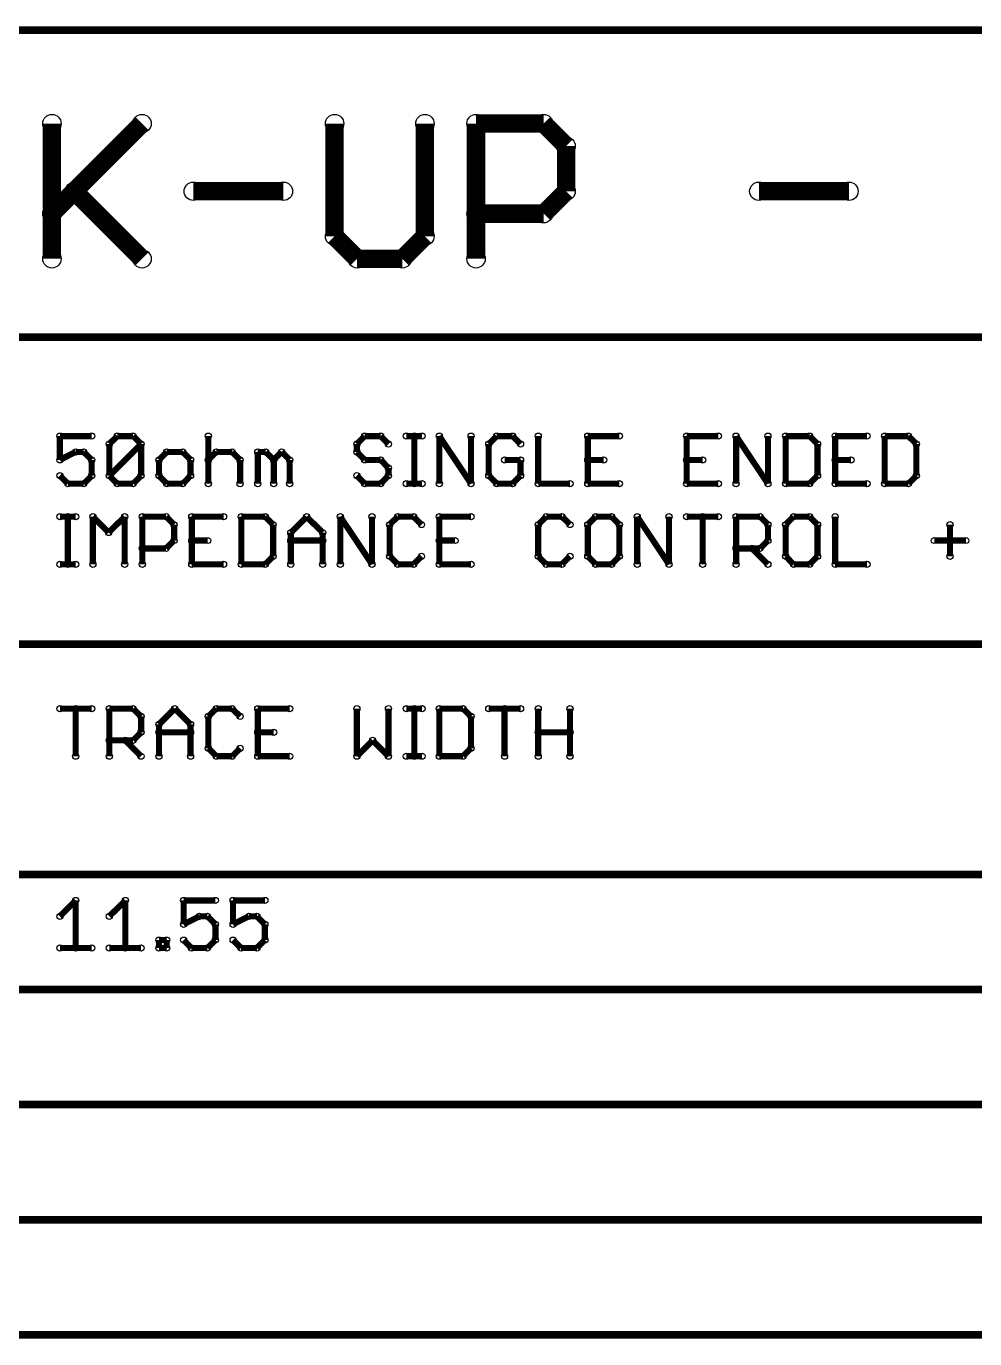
# Model space of a CAD drawing. Extents: x 0 to 126, y 0 to 22.
# Drawn here: x 61.22 to 76.91, y 0.58 to 22.3 of the extents above; entities that cross this region are included whole.
import ezdxf

# ---------------------------------------------------------------- set-up
doc = ezdxf.new("R2010")
doc.units = 0
doc.layers.get('0').update_dxf_attribs({"linetype": 'CONTINUOUS'})
doc.layers.add('SEEEDSTUDIOXIAONRF52840V1_1_GTO', color=10, linetype='CONTINUOUS')

# ---------------------------------------------------------------- blocks, each defined once
blk = doc.blocks.new('ROUND_17')
blk.add_circle((0, 0), 0.152)
blk = doc.blocks.new('ROUND_13')
blk.add_circle((0, 0), 0.0508)

msp = doc.modelspace()

# ---------------------------------------------------------------- linework, layer by layer
at = {"layer": 'SEEEDSTUDIOXIAONRF52840V1_1_GTO'}
for points, const_width in [([(125.857, 22.2377), (31.877, 22.2377)], 0.127), ([(61.64072, 19.19986), (63.1317, 20.69084)], 0.3048), ([(61.64072, 20.69084), (61.64072, 18.4531)], 0.3048), ([(66.31686, 18.82648), (66.31686, 20.69084)], 0.3048), ([(67.81038, 18.82648), (67.81038, 20.69084)], 0.3048), ([(68.6562, 20.69084), (69.77634, 20.69084)], 0.3048), ([(68.6562, 20.69084), (68.6562, 18.4531)], 0.3048), ([(69.77634, 20.69084), (70.14718, 20.31746)], 0.3048), ([(70.14718, 20.31746), (70.14718, 19.5707)], 0.3048), ([(62.0141, 19.5707), (63.1317, 18.4531)], 0.3048), ([(65.47104, 19.5707), (63.98006, 19.5707)], 0.3048), ([(70.14718, 19.5707), (69.77634, 19.19986)], 0.3048), ([(73.33488, 19.5707), (74.82586, 19.5707)], 0.3048), ([(69.77634, 19.19986), (68.6562, 19.19986)], 0.3048), ([(66.31686, 18.82648), (66.69024, 18.4531)], 0.3048), ([(67.437, 18.4531), (67.81038, 18.82648)], 0.3048), ([(66.69024, 18.4531), (67.437, 18.4531)], 0.3048), ([(82.042, 17.1577), (59.817, 17.1577)], 0.127), ([(61.7728, 15.1257), (61.7728, 15.5194)], 0.1016), ([(61.7728, 15.5194), (62.29858, 15.5194)], 0.1016), ([(62.59068, 15.38986), (62.72276, 15.5194)], 0.1016), ([(63.11646, 15.38986), (62.59068, 14.86408)], 0.1016), ([(62.59068, 14.86408), (62.59068, 15.38986)], 0.1016), ([(62.72276, 15.5194), (62.98438, 15.5194)], 0.1016), ([(62.98438, 15.5194), (63.11646, 15.38986)], 0.1016), ([(63.11646, 14.86408), (63.11646, 15.38986)], 0.1016), ([(64.22898, 15.5194), (64.22898, 14.732)], 0.1016), ([(66.8147, 15.5194), (66.68516, 15.38986)], 0.1016), ([(66.68516, 15.38986), (66.68516, 15.25778)], 0.1016), ([(67.07886, 15.5194), (66.8147, 15.5194)], 0.1016), ([(67.2084, 15.38986), (67.07886, 15.5194)], 0.1016), ([(67.76466, 15.5194), (67.50304, 15.5194)], 0.1016), ([(67.63512, 14.732), (67.63512, 15.5194)], 0.1016), ([(68.04914, 15.5194), (68.57492, 14.732)], 0.1016), ([(68.04914, 15.5194), (68.04914, 14.732)], 0.1016), ([(68.57492, 14.732), (68.57492, 15.5194)], 0.1016), ([(68.86702, 15.38986), (68.9991, 15.5194)], 0.1016), ([(68.86702, 15.38986), (68.86702, 14.86408)], 0.1016), ([(68.9991, 15.5194), (69.26072, 15.5194)], 0.1016), ([(69.26072, 15.5194), (69.3928, 15.38986)], 0.1016), ([(69.6849, 15.5194), (69.6849, 14.732)], 0.1016), ([(70.50532, 14.732), (70.50532, 15.5194)], 0.1016), ([(70.50532, 15.5194), (71.02856, 15.5194)], 0.1016), ([(72.66686, 15.5194), (72.14108, 15.5194)], 0.1016), ([(72.14108, 15.5194), (72.14108, 14.732)], 0.1016), ([(72.95896, 14.732), (72.95896, 15.5194)], 0.1016), ([(72.95896, 15.5194), (73.48474, 14.732)], 0.1016), ([(73.48474, 14.732), (73.48474, 15.5194)], 0.1016), ([(73.77938, 15.5194), (74.17308, 15.5194)], 0.1016), ([(73.77938, 14.732), (73.77938, 15.5194)], 0.1016), ([(74.17308, 15.5194), (74.30516, 15.38986)], 0.1016), ([(74.30516, 15.38986), (74.30516, 14.86408)], 0.1016), ([(74.59726, 15.5194), (74.59726, 14.732)], 0.1016), ([(74.59726, 15.5194), (75.12304, 15.5194)], 0.1016), ([(75.80884, 15.5194), (75.41514, 15.5194)], 0.1016), ([(75.41514, 15.5194), (75.41514, 14.732)], 0.1016), ([(75.94092, 15.38986), (75.80884, 15.5194)], 0.1016), ([(75.94092, 14.86408), (75.94092, 15.38986)], 0.1016), ([(62.03442, 15.25778), (61.7728, 15.1257)], 0.1016), ([(62.1665, 15.25778), (62.03442, 15.25778)], 0.1016), ([(62.29858, 15.1257), (62.1665, 15.25778)], 0.1016), ([(63.54064, 15.25778), (63.4111, 15.1257)], 0.1016), ([(63.8048, 15.25778), (63.54064, 15.25778)], 0.1016), ([(63.93434, 15.1257), (63.8048, 15.25778)], 0.1016), ([(64.22898, 15.1257), (64.36106, 15.25778)], 0.1016), ([(64.36106, 15.25778), (64.62268, 15.25778)], 0.1016), ([(64.62268, 15.25778), (64.75476, 15.1257)], 0.1016), ([(65.04686, 14.732), (65.04686, 15.25778)], 0.1016), ([(65.04686, 15.25778), (65.17894, 15.25778)], 0.1016), ([(65.17894, 15.25778), (65.31102, 15.1257)], 0.1016), ([(65.31102, 15.1257), (65.44056, 15.25778)], 0.1016), ([(65.44056, 15.25778), (65.57264, 15.1257)], 0.1016), ([(66.68516, 15.25778), (66.8147, 15.1257)], 0.1016), ([(62.29858, 14.86408), (62.29858, 15.1257)], 0.1016), ([(63.4111, 15.1257), (63.4111, 14.86408)], 0.1016), ([(63.93434, 14.86408), (63.93434, 15.1257)], 0.1016), ([(64.75476, 15.1257), (64.75476, 14.732)], 0.1016), ([(65.31102, 14.732), (65.31102, 15.1257)], 0.1016), ([(65.57264, 15.1257), (65.57264, 14.732)], 0.1016), ([(66.8147, 15.1257), (67.07886, 15.1257)], 0.1016), ([(67.07886, 15.1257), (67.2084, 14.99362)], 0.1016), ([(67.2084, 14.99362), (67.2084, 14.86408)], 0.1016), ([(69.3928, 15.1257), (69.12864, 15.1257)], 0.1016), ([(69.3928, 14.86408), (69.3928, 15.1257)], 0.1016), ([(70.76694, 15.1257), (70.50532, 15.1257)], 0.1016), ([(72.14108, 15.1257), (72.40524, 15.1257)], 0.1016), ([(74.85888, 15.1257), (74.59726, 15.1257)], 0.1016), ([(61.90488, 14.732), (61.7728, 14.86408)], 0.1016), ([(61.90488, 14.732), (62.1665, 14.732)], 0.1016), ([(62.1665, 14.732), (62.29858, 14.86408)], 0.1016), ([(62.59068, 14.86408), (62.72276, 14.732)], 0.1016), ([(62.72276, 14.732), (62.98438, 14.732)], 0.1016), ([(62.98438, 14.732), (63.11646, 14.86408)], 0.1016), ([(63.4111, 14.86408), (63.54064, 14.732)], 0.1016), ([(63.54064, 14.732), (63.8048, 14.732)], 0.1016), ([(63.8048, 14.732), (63.93434, 14.86408)], 0.1016), ([(66.8147, 14.732), (66.68516, 14.86408)], 0.1016), ([(67.07886, 14.732), (66.8147, 14.732)], 0.1016), ([(67.2084, 14.86408), (67.07886, 14.732)], 0.1016), ([(67.50304, 14.732), (67.76466, 14.732)], 0.1016), ([(68.86702, 14.86408), (68.9991, 14.732)], 0.1016), ([(68.9991, 14.732), (69.26072, 14.732)], 0.1016), ([(69.26072, 14.732), (69.3928, 14.86408)], 0.1016), ([(69.6849, 14.732), (70.21068, 14.732)], 0.1016), ([(70.50532, 14.732), (71.02856, 14.732)], 0.1016), ([(72.14108, 14.732), (72.66686, 14.732)], 0.1016), ([(74.17308, 14.732), (73.77938, 14.732)], 0.1016), ([(74.30516, 14.86408), (74.17308, 14.732)], 0.1016), ([(74.59726, 14.732), (75.12304, 14.732)], 0.1016), ([(75.41514, 14.732), (75.80884, 14.732)], 0.1016), ([(75.80884, 14.732), (75.94092, 14.86408)], 0.1016), ([(62.03442, 14.1859), (61.7728, 14.1859)], 0.1016), ([(61.90488, 14.1859), (61.90488, 13.3985)], 0.1016), ([(62.3189, 13.3985), (62.3189, 14.1859)], 0.1016), ([(62.3189, 14.1859), (62.58052, 13.92428)], 0.1016), ([(62.58052, 13.92428), (62.84468, 14.1859)], 0.1016), ([(62.84468, 14.1859), (62.84468, 13.3985)], 0.1016), ([(63.13678, 13.3985), (63.13678, 14.1859)], 0.1016), ([(63.13678, 14.1859), (63.53048, 14.1859)], 0.1016), ([(63.53048, 14.1859), (63.66256, 14.05636)], 0.1016), ([(64.48044, 14.1859), (63.95466, 14.1859)], 0.1016), ([(63.95466, 14.1859), (63.95466, 13.3985)], 0.1016), ([(65.16878, 14.1859), (64.77508, 14.1859)], 0.1016), ([(64.77508, 14.1859), (64.77508, 13.3985)], 0.1016), ([(65.30086, 14.05636), (65.16878, 14.1859)], 0.1016), ([(65.85458, 14.1859), (65.59296, 13.92428)], 0.1016), ([(66.11874, 13.92428), (65.85458, 14.1859)], 0.1016), ([(66.41084, 14.1859), (66.93662, 13.3985)], 0.1016), ([(66.41084, 13.3985), (66.41084, 14.1859)], 0.1016), ([(66.93662, 13.3985), (66.93662, 14.1859)], 0.1016), ([(67.22872, 14.05636), (67.3608, 14.1859)], 0.1016), ([(67.3608, 14.1859), (67.62496, 14.1859)], 0.1016), ([(67.62496, 14.1859), (67.7545, 14.05636)], 0.1016), ([(68.57492, 14.1859), (68.04914, 14.1859)], 0.1016), ([(68.04914, 14.1859), (68.04914, 13.3985)], 0.1016), ([(69.6849, 14.05636), (69.81698, 14.1859)], 0.1016), ([(69.81698, 14.1859), (70.0786, 14.1859)], 0.1016), ([(70.0786, 14.1859), (70.21068, 14.05636)], 0.1016), ([(70.63486, 14.1859), (70.50532, 14.05636)], 0.1016), ([(70.89902, 14.1859), (70.63486, 14.1859)], 0.1016), ([(71.02856, 14.05636), (70.89902, 14.1859)], 0.1016), ([(71.84898, 13.3985), (71.3232, 14.1859)], 0.1016), ([(71.3232, 14.1859), (71.3232, 13.3985)], 0.1016), ([(71.84898, 14.1859), (71.84898, 13.3985)], 0.1016), ([(72.66686, 14.1859), (72.14108, 14.1859)], 0.1016), ([(72.40524, 13.3985), (72.40524, 14.1859)], 0.1016), ([(72.95896, 13.3985), (72.95896, 14.1859)], 0.1016), ([(72.95896, 14.1859), (73.3552, 14.1859)], 0.1016), ([(73.3552, 14.1859), (73.48474, 14.05636)], 0.1016), ([(73.90892, 14.1859), (73.77938, 14.05636)], 0.1016), ([(74.17308, 14.1859), (73.90892, 14.1859)], 0.1016), ([(74.30516, 14.05636), (74.17308, 14.1859)], 0.1016), ([(74.59726, 14.1859), (74.59726, 13.3985)], 0.1016), ([(63.66256, 14.05636), (63.66256, 13.7922)], 0.1016), ([(65.30086, 13.53058), (65.30086, 14.05636)], 0.1016), ([(65.59296, 13.92428), (65.59296, 13.3985)], 0.1016), ([(66.11874, 13.3985), (66.11874, 13.92428)], 0.1016), ([(67.22872, 13.53058), (67.22872, 14.05636)], 0.1016), ([(69.6849, 13.53058), (69.6849, 14.05636)], 0.1016), ([(70.50532, 14.05636), (70.50532, 13.53058)], 0.1016), ([(71.02856, 13.53058), (71.02856, 14.05636)], 0.1016), ([(73.48474, 14.05636), (73.48474, 13.7922)], 0.1016), ([(73.77938, 14.05636), (73.77938, 13.53058)], 0.1016), ([(74.30516, 13.53058), (74.30516, 14.05636)], 0.1016), ([(76.49718, 13.53058), (76.49718, 14.05636)], 0.1016), ([(63.53048, 13.66012), (63.13678, 13.66012)], 0.1016), ([(63.66256, 13.7922), (63.53048, 13.66012)], 0.1016), ([(63.95466, 13.7922), (64.21882, 13.7922)], 0.1016), ([(66.11874, 13.7922), (65.59296, 13.7922)], 0.1016), ([(68.04914, 13.7922), (68.31076, 13.7922)], 0.1016), ([(73.3552, 13.66012), (72.95896, 13.66012)], 0.1016), ([(73.48474, 13.3985), (73.22312, 13.66012)], 0.1016), ([(73.48474, 13.7922), (73.3552, 13.66012)], 0.1016), ([(76.23556, 13.7922), (76.7588, 13.7922)], 0.1016), ([(65.16878, 13.3985), (65.30086, 13.53058)], 0.1016), ([(67.3608, 13.3985), (67.22872, 13.53058)], 0.1016), ([(67.7545, 13.53058), (67.62496, 13.3985)], 0.1016), ([(69.81698, 13.3985), (69.6849, 13.53058)], 0.1016), ([(70.21068, 13.53058), (70.0786, 13.3985)], 0.1016), ([(70.50532, 13.53058), (70.63486, 13.3985)], 0.1016), ([(70.89902, 13.3985), (71.02856, 13.53058)], 0.1016), ([(73.77938, 13.53058), (73.90892, 13.3985)], 0.1016), ([(74.17308, 13.3985), (74.30516, 13.53058)], 0.1016), ([(62.03442, 13.3985), (61.7728, 13.3985)], 0.1016), ([(63.95466, 13.3985), (64.48044, 13.3985)], 0.1016), ([(64.77508, 13.3985), (65.16878, 13.3985)], 0.1016), ([(67.62496, 13.3985), (67.3608, 13.3985)], 0.1016), ([(68.04914, 13.3985), (68.57492, 13.3985)], 0.1016), ([(70.0786, 13.3985), (69.81698, 13.3985)], 0.1016), ([(70.63486, 13.3985), (70.89902, 13.3985)], 0.1016), ([(73.90892, 13.3985), (74.17308, 13.3985)], 0.1016), ([(74.59726, 13.3985), (75.12304, 13.3985)], 0.1016), ([(125.857, 12.0777), (46.482, 12.0777)], 0.127), ([(62.29858, 11.0109), (61.7728, 11.0109)], 0.1016), ([(62.03442, 11.0109), (62.03442, 10.2235)], 0.1016), ([(62.59068, 10.2235), (62.59068, 11.0109)], 0.1016), ([(62.59068, 11.0109), (62.98438, 11.0109)], 0.1016), ([(62.98438, 11.0109), (63.11646, 10.88136)], 0.1016), ([(63.11646, 10.88136), (63.11646, 10.6172)], 0.1016), ([(63.4111, 10.74928), (63.67272, 11.0109)], 0.1016), ([(63.67272, 11.0109), (63.93434, 10.74928)], 0.1016), ([(64.22898, 10.88136), (64.36106, 11.0109)], 0.1016), ([(64.22898, 10.35558), (64.22898, 10.88136)], 0.1016), ([(64.36106, 11.0109), (64.62268, 11.0109)], 0.1016), ([(64.62268, 11.0109), (64.75476, 10.88136)], 0.1016), ([(65.57264, 11.0109), (65.04686, 11.0109)], 0.1016), ([(65.04686, 11.0109), (65.04686, 10.2235)], 0.1016), ([(66.68516, 10.2235), (66.68516, 11.0109)], 0.1016), ([(67.2084, 11.0109), (67.2084, 10.2235)], 0.1016), ([(67.76466, 11.0109), (67.50304, 11.0109)], 0.1016), ([(67.63512, 10.2235), (67.63512, 11.0109)], 0.1016), ([(68.44284, 11.0109), (68.04914, 11.0109)], 0.1016), ([(68.04914, 11.0109), (68.04914, 10.2235)], 0.1016), ([(68.57492, 10.88136), (68.44284, 11.0109)], 0.1016), ([(68.57492, 10.35558), (68.57492, 10.88136)], 0.1016), ([(69.3928, 11.0109), (68.86702, 11.0109)], 0.1016), ([(69.12864, 11.0109), (69.12864, 10.2235)], 0.1016), ([(69.6849, 10.2235), (69.6849, 11.0109)], 0.1016), ([(70.21068, 10.2235), (70.21068, 11.0109)], 0.1016), ([(63.11646, 10.6172), (62.98438, 10.48512)], 0.1016), ([(63.4111, 10.2235), (63.4111, 10.74928)], 0.1016), ([(63.93434, 10.6172), (63.4111, 10.6172)], 0.1016), ([(63.93434, 10.74928), (63.93434, 10.2235)], 0.1016), ([(65.04686, 10.6172), (65.31102, 10.6172)], 0.1016), ([(70.21068, 10.6172), (69.6849, 10.6172)], 0.1016), ([(62.98438, 10.48512), (62.59068, 10.48512)], 0.1016), ([(62.85484, 10.48512), (63.11646, 10.2235)], 0.1016), ([(66.94678, 10.48512), (66.68516, 10.2235)], 0.1016), ([(67.2084, 10.2235), (66.94678, 10.48512)], 0.1016), ([(64.36106, 10.2235), (64.22898, 10.35558)], 0.1016), ([(64.62268, 10.2235), (64.36106, 10.2235)], 0.1016), ([(64.75476, 10.35558), (64.62268, 10.2235)], 0.1016), ([(65.04686, 10.2235), (65.57264, 10.2235)], 0.1016), ([(67.76466, 10.2235), (67.50304, 10.2235)], 0.1016), ([(68.04914, 10.2235), (68.44284, 10.2235)], 0.1016), ([(68.44284, 10.2235), (68.57492, 10.35558)], 0.1016), ([(125.857, 8.2677), (31.877, 8.2677)], 0.127), ([(62.03442, 7.8359), (61.7728, 7.57428)], 0.1016), ([(62.03442, 7.0485), (62.03442, 7.8359)], 0.1016), ([(62.59068, 7.57428), (62.85484, 7.8359)], 0.1016), ([(62.85484, 7.8359), (62.85484, 7.0485)], 0.1016), ([(63.82004, 7.4422), (63.82004, 7.8359)], 0.1016), ([(63.82004, 7.8359), (64.34582, 7.8359)], 0.1016), ([(64.63792, 7.8359), (64.63792, 7.4422)], 0.1016), ([(64.63792, 7.8359), (65.1637, 7.8359)], 0.1016), ([(64.08166, 7.57428), (63.82004, 7.4422)], 0.1016), ([(64.21374, 7.57428), (64.08166, 7.57428)], 0.1016), ([(64.34582, 7.4422), (64.21374, 7.57428)], 0.1016), ([(64.63792, 7.4422), (64.89954, 7.57428)], 0.1016), ([(64.89954, 7.57428), (65.03162, 7.57428)], 0.1016), ([(65.03162, 7.57428), (65.1637, 7.4422)], 0.1016), ([(64.34582, 7.18058), (64.34582, 7.4422)], 0.1016), ([(65.1637, 7.4422), (65.1637, 7.18058)], 0.1016), ([(63.54064, 7.18058), (63.4111, 7.18058)], 0.1016), ([(63.4111, 7.18058), (63.4111, 7.0485)], 0.1016), ([(63.54064, 7.0485), (63.54064, 7.18058)], 0.1016), ([(63.82004, 7.18058), (63.94958, 7.0485)], 0.1016), ([(64.21374, 7.0485), (64.34582, 7.18058)], 0.1016), ([(64.77, 7.0485), (64.63792, 7.18058)], 0.1016), ([(65.1637, 7.18058), (65.03162, 7.0485)], 0.1016), ([(61.7728, 7.0485), (62.29858, 7.0485)], 0.1016), ([(63.11646, 7.0485), (62.59068, 7.0485)], 0.1016), ([(63.4111, 7.0485), (63.54064, 7.0485)], 0.1016), ([(63.94958, 7.0485), (64.21374, 7.0485)], 0.1016), ([(65.03162, 7.0485), (64.77, 7.0485)], 0.1016), ([(31.877, 6.3627), (125.857, 6.3627)], 0.127), ([(125.857, 4.4577), (31.877, 4.4577)], 0.127), ([(31.877, 2.5527), (125.857, 2.5527)], 0.127), ([(59.817, 0.6477), (82.042, 0.6477)], 0.127)]:
    msp.add_lwpolyline(points, dxfattribs=dict(at, const_width=const_width))

# ---------------------------------------------------------------- block references
for name, p in [('ROUND_17', (61.64072, 20.69084)), ('ROUND_17', (63.1317, 20.69084)), ('ROUND_17', (66.31686, 20.69084)), ('ROUND_17', (67.81038, 20.69084)), ('ROUND_17', (68.6562, 20.69084)), ('ROUND_17', (68.6562, 20.69084)), ('ROUND_17', (69.77634, 20.69084)), ('ROUND_17', (70.14718, 20.31746)), ('ROUND_17', (62.0141, 19.5707)), ('ROUND_17', (63.98006, 19.5707)), ('ROUND_17', (65.47104, 19.5707)), ('ROUND_17', (70.14718, 19.5707)), ('ROUND_17', (73.33488, 19.5707)), ('ROUND_17', (74.82586, 19.5707)), ('ROUND_17', (61.64072, 19.19986)), ('ROUND_17', (68.6562, 19.19986)), ('ROUND_17', (69.77634, 19.19986)), ('ROUND_17', (66.31686, 18.82648)), ('ROUND_17', (66.31686, 18.82648)), ('ROUND_17', (67.81038, 18.82648)), ('ROUND_17', (61.64072, 18.4531)), ('ROUND_17', (63.1317, 18.4531)), ('ROUND_17', (66.69024, 18.4531)), ('ROUND_17', (67.437, 18.4531)), ('ROUND_17', (68.6562, 18.4531)), ('ROUND_13', (61.7728, 15.5194)), ('ROUND_13', (62.29858, 15.5194)), ('ROUND_13', (62.59068, 15.38986)), ('ROUND_13', (62.59068, 15.38986)), ('ROUND_13', (62.72276, 15.5194)), ('ROUND_13', (62.98438, 15.5194)), ('ROUND_13', (63.11646, 15.38986)), ('ROUND_13', (63.11646, 15.38986)), ('ROUND_13', (64.22898, 15.5194)), ('ROUND_13', (66.68516, 15.38986)), ('ROUND_13', (66.68516, 15.38986)), ('ROUND_13', (66.8147, 15.5194)), ('ROUND_13', (67.07886, 15.5194)), ('ROUND_13', (67.2084, 15.38986)), ('ROUND_13', (67.50304, 15.5194)), ('ROUND_13', (67.63512, 15.5194)), ('ROUND_13', (67.76466, 15.5194)), ('ROUND_13', (68.04914, 15.5194)), ('ROUND_13', (68.04914, 15.5194)), ('ROUND_13', (68.57492, 15.5194)), ('ROUND_13', (68.86702, 15.38986)), ('ROUND_13', (68.86702, 15.38986)), ('ROUND_13', (68.9991, 15.5194)), ('ROUND_13', (69.26072, 15.5194)), ('ROUND_13', (69.3928, 15.38986)), ('ROUND_13', (69.6849, 15.5194)), ('ROUND_13', (70.50532, 15.5194)), ('ROUND_13', (71.02856, 15.5194)), ('ROUND_13', (72.14108, 15.5194)), ('ROUND_13', (72.66686, 15.5194)), ('ROUND_13', (72.95896, 15.5194)), ('ROUND_13', (73.48474, 15.5194)), ('ROUND_13', (73.77938, 15.5194)), ('ROUND_13', (73.77938, 15.5194)), ('ROUND_13', (74.17308, 15.5194)), ('ROUND_13', (74.30516, 15.38986)), ('ROUND_13', (74.59726, 15.5194)), ('ROUND_13', (74.59726, 15.5194)), ('ROUND_13', (75.12304, 15.5194)), ('ROUND_13', (75.41514, 15.5194)), ('ROUND_13', (75.80884, 15.5194)), ('ROUND_13', (75.94092, 15.38986)), ('ROUND_13', (62.03442, 15.25778)), ('ROUND_13', (62.1665, 15.25778)), ('ROUND_13', (63.54064, 15.25778)), ('ROUND_13', (63.8048, 15.25778)), ('ROUND_13', (64.36106, 15.25778)), ('ROUND_13', (64.62268, 15.25778)), ('ROUND_13', (65.04686, 15.25778)), ('ROUND_13', (65.17894, 15.25778)), ('ROUND_13', (65.44056, 15.25778)), ('ROUND_13', (66.68516, 15.25778)), ('ROUND_13', (61.7728, 15.1257)), ('ROUND_13', (62.29858, 15.1257)), ('ROUND_13', (63.4111, 15.1257)), ('ROUND_13', (63.4111, 15.1257)), ('ROUND_13', (63.93434, 15.1257)), ('ROUND_13', (64.22898, 15.1257)), ('ROUND_13', (64.75476, 15.1257)), ('ROUND_13', (65.31102, 15.1257)), ('ROUND_13', (65.31102, 15.1257)), ('ROUND_13', (65.57264, 15.1257)), ('ROUND_13', (66.8147, 15.1257)), ('ROUND_13', (67.07886, 15.1257)), ('ROUND_13', (67.2084, 14.99362)), ('ROUND_13', (69.12864, 15.1257)), ('ROUND_13', (69.3928, 15.1257)), ('ROUND_13', (70.50532, 15.1257)), ('ROUND_13', (70.76694, 15.1257)), ('ROUND_13', (72.14108, 15.1257)), ('ROUND_13', (72.40524, 15.1257)), ('ROUND_13', (74.59726, 15.1257)), ('ROUND_13', (74.85888, 15.1257)), ('ROUND_13', (61.7728, 14.86408)), ('ROUND_13', (61.90488, 14.732)), ('ROUND_13', (61.90488, 14.732)), ('ROUND_13', (62.1665, 14.732)), ('ROUND_13', (62.29858, 14.86408)), ('ROUND_13', (62.59068, 14.86408)), ('ROUND_13', (62.59068, 14.86408)), ('ROUND_13', (62.72276, 14.732)), ('ROUND_13', (62.98438, 14.732)), ('ROUND_13', (63.11646, 14.86408)), ('ROUND_13', (63.4111, 14.86408)), ('ROUND_13', (63.54064, 14.732)), ('ROUND_13', (63.8048, 14.732)), ('ROUND_13', (63.93434, 14.86408)), ('ROUND_13', (64.22898, 14.732)), ('ROUND_13', (64.75476, 14.732)), ('ROUND_13', (65.04686, 14.732)), ('ROUND_13', (65.31102, 14.732)), ('ROUND_13', (65.57264, 14.732)), ('ROUND_13', (66.68516, 14.86408)), ('ROUND_13', (66.8147, 14.732)), ('ROUND_13', (67.07886, 14.732)), ('ROUND_13', (67.2084, 14.86408)), ('ROUND_13', (67.50304, 14.732)), ('ROUND_13', (67.63512, 14.732)), ('ROUND_13', (67.76466, 14.732)), ('ROUND_13', (68.04914, 14.732)), ('ROUND_13', (68.57492, 14.732)), ('ROUND_13', (68.86702, 14.86408)), ('ROUND_13', (68.9991, 14.732)), ('ROUND_13', (69.26072, 14.732)), ('ROUND_13', (69.3928, 14.86408)), ('ROUND_13', (69.6849, 14.732)), ('ROUND_13', (70.21068, 14.732)), ('ROUND_13', (70.50532, 14.732)), ('ROUND_13', (70.50532, 14.732)), ('ROUND_13', (71.02856, 14.732)), ('ROUND_13', (72.14108, 14.732)), ('ROUND_13', (72.66686, 14.732)), ('ROUND_13', (72.95896, 14.732)), ('ROUND_13', (73.48474, 14.732)), ('ROUND_13', (73.77938, 14.732)), ('ROUND_13', (74.17308, 14.732)), ('ROUND_13', (74.30516, 14.86408)), ('ROUND_13', (74.59726, 14.732)), ('ROUND_13', (75.12304, 14.732)), ('ROUND_13', (75.41514, 14.732)), ('ROUND_13', (75.41514, 14.732)), ('ROUND_13', (75.80884, 14.732)), ('ROUND_13', (75.94092, 14.86408)), ('ROUND_13', (61.7728, 14.1859)), ('ROUND_13', (61.90488, 14.1859)), ('ROUND_13', (62.03442, 14.1859)), ('ROUND_13', (62.3189, 14.1859)), ('ROUND_13', (62.84468, 14.1859)), ('ROUND_13', (62.84468, 14.1859)), ('ROUND_13', (63.13678, 14.1859)), ('ROUND_13', (63.53048, 14.1859)), ('ROUND_13', (63.95466, 14.1859)), ('ROUND_13', (64.48044, 14.1859)), ('ROUND_13', (64.77508, 14.1859)), ('ROUND_13', (65.16878, 14.1859)), ('ROUND_13', (65.85458, 14.1859)), ('ROUND_13', (66.41084, 14.1859)), ('ROUND_13', (66.41084, 14.1859)), ('ROUND_13', (66.93662, 14.1859)), ('ROUND_13', (67.3608, 14.1859)), ('ROUND_13', (67.62496, 14.1859)), ('ROUND_13', (68.04914, 14.1859)), ('ROUND_13', (68.57492, 14.1859)), ('ROUND_13', (69.81698, 14.1859)), ('ROUND_13', (70.0786, 14.1859)), ('ROUND_13', (70.63486, 14.1859)), ('ROUND_13', (70.89902, 14.1859)), ('ROUND_13', (71.3232, 14.1859)), ('ROUND_13', (71.84898, 14.1859)), ('ROUND_13', (72.14108, 14.1859)), ('ROUND_13', (72.40524, 14.1859)), ('ROUND_13', (72.66686, 14.1859)), ('ROUND_13', (72.95896, 14.1859)), ('ROUND_13', (73.3552, 14.1859)), ('ROUND_13', (73.90892, 14.1859)), ('ROUND_13', (74.17308, 14.1859)), ('ROUND_13', (74.59726, 14.1859)), ('ROUND_13', (62.58052, 13.92428)), ('ROUND_13', (63.66256, 14.05636)), ('ROUND_13', (65.30086, 14.05636)), ('ROUND_13', (65.59296, 13.92428)), ('ROUND_13', (66.11874, 13.92428)), ('ROUND_13', (66.11874, 13.92428)), ('ROUND_13', (67.22872, 14.05636)), ('ROUND_13', (67.7545, 14.05636)), ('ROUND_13', (69.6849, 14.05636)), ('ROUND_13', (70.21068, 14.05636)), ('ROUND_13', (70.50532, 14.05636)), ('ROUND_13', (71.02856, 14.05636)), ('ROUND_13', (73.48474, 14.05636)), ('ROUND_13', (73.77938, 14.05636)), ('ROUND_13', (74.30516, 14.05636)), ('ROUND_13', (76.49718, 14.05636)), ('ROUND_13', (63.13678, 13.66012)), ('ROUND_13', (63.53048, 13.66012)), ('ROUND_13', (63.66256, 13.7922)), ('ROUND_13', (63.66256, 13.7922)), ('ROUND_13', (63.95466, 13.7922)), ('ROUND_13', (64.21882, 13.7922)), ('ROUND_13', (65.59296, 13.7922)), ('ROUND_13', (66.11874, 13.7922)), ('ROUND_13', (68.04914, 13.7922)), ('ROUND_13', (68.31076, 13.7922)), ('ROUND_13', (72.95896, 13.66012)), ('ROUND_13', (73.22312, 13.66012)), ('ROUND_13', (73.3552, 13.66012)), ('ROUND_13', (73.3552, 13.66012)), ('ROUND_13', (73.48474, 13.7922)), ('ROUND_13', (76.23556, 13.7922)), ('ROUND_13', (76.7588, 13.7922)), ('ROUND_13', (65.30086, 13.53058)), ('ROUND_13', (65.30086, 13.53058)), ('ROUND_13', (67.22872, 13.53058)), ('ROUND_13', (67.7545, 13.53058)), ('ROUND_13', (69.6849, 13.53058)), ('ROUND_13', (70.21068, 13.53058)), ('ROUND_13', (70.50532, 13.53058)), ('ROUND_13', (71.02856, 13.53058)), ('ROUND_13', (71.02856, 13.53058)), ('ROUND_13', (73.77938, 13.53058)), ('ROUND_13', (74.30516, 13.53058)), ('ROUND_13', (74.30516, 13.53058)), ('ROUND_13', (76.49718, 13.53058)), ('ROUND_13', (61.7728, 13.3985)), ('ROUND_13', (61.90488, 13.3985)), ('ROUND_13', (62.03442, 13.3985)), ('ROUND_13', (62.3189, 13.3985)), ('ROUND_13', (62.84468, 13.3985)), ('ROUND_13', (63.13678, 13.3985)), ('ROUND_13', (63.95466, 13.3985)), ('ROUND_13', (64.48044, 13.3985)), ('ROUND_13', (64.77508, 13.3985)), ('ROUND_13', (65.16878, 13.3985)), ('ROUND_13', (65.59296, 13.3985)), ('ROUND_13', (66.11874, 13.3985)), ('ROUND_13', (66.41084, 13.3985)), ('ROUND_13', (66.93662, 13.3985)), ('ROUND_13', (66.93662, 13.3985)), ('ROUND_13', (67.3608, 13.3985)), ('ROUND_13', (67.62496, 13.3985)), ('ROUND_13', (68.04914, 13.3985)), ('ROUND_13', (68.57492, 13.3985)), ('ROUND_13', (69.81698, 13.3985)), ('ROUND_13', (70.0786, 13.3985)), ('ROUND_13', (70.63486, 13.3985)), ('ROUND_13', (70.89902, 13.3985)), ('ROUND_13', (71.3232, 13.3985)), ('ROUND_13', (71.84898, 13.3985)), ('ROUND_13', (72.40524, 13.3985)), ('ROUND_13', (72.95896, 13.3985)), ('ROUND_13', (73.48474, 13.3985)), ('ROUND_13', (73.90892, 13.3985)), ('ROUND_13', (74.17308, 13.3985)), ('ROUND_13', (74.59726, 13.3985)), ('ROUND_13', (75.12304, 13.3985)), ('ROUND_13', (61.7728, 11.0109)), ('ROUND_13', (62.03442, 11.0109)), ('ROUND_13', (62.29858, 11.0109)), ('ROUND_13', (62.59068, 11.0109)), ('ROUND_13', (62.98438, 11.0109)), ('ROUND_13', (63.11646, 10.88136)), ('ROUND_13', (63.11646, 10.88136)), ('ROUND_13', (63.67272, 11.0109)), ('ROUND_13', (64.22898, 10.88136)), ('ROUND_13', (64.36106, 11.0109)), ('ROUND_13', (64.62268, 11.0109)), ('ROUND_13', (64.75476, 10.88136)), ('ROUND_13', (65.04686, 11.0109)), ('ROUND_13', (65.57264, 11.0109)), ('ROUND_13', (66.68516, 11.0109)), ('ROUND_13', (67.2084, 11.0109)), ('ROUND_13', (67.50304, 11.0109)), ('ROUND_13', (67.63512, 11.0109)), ('ROUND_13', (67.76466, 11.0109)), ('ROUND_13', (68.04914, 11.0109)), ('ROUND_13', (68.44284, 11.0109)), ('ROUND_13', (68.57492, 10.88136)), ('ROUND_13', (68.86702, 11.0109)), ('ROUND_13', (69.12864, 11.0109)), ('ROUND_13', (69.3928, 11.0109)), ('ROUND_13', (69.6849, 11.0109)), ('ROUND_13', (70.21068, 11.0109)), ('ROUND_13', (63.11646, 10.6172)), ('ROUND_13', (63.4111, 10.74928)), ('ROUND_13', (63.4111, 10.74928)), ('ROUND_13', (63.4111, 10.6172)), ('ROUND_13', (63.93434, 10.74928)), ('ROUND_13', (63.93434, 10.6172)), ('ROUND_13', (65.04686, 10.6172)), ('ROUND_13', (65.31102, 10.6172)), ('ROUND_13', (69.6849, 10.6172)), ('ROUND_13', (70.21068, 10.6172)), ('ROUND_13', (62.59068, 10.48512)), ('ROUND_13', (62.85484, 10.48512)), ('ROUND_13', (62.98438, 10.48512)), ('ROUND_13', (66.94678, 10.48512)), ('ROUND_13', (62.03442, 10.2235)), ('ROUND_13', (62.59068, 10.2235)), ('ROUND_13', (63.11646, 10.2235)), ('ROUND_13', (63.4111, 10.2235)), ('ROUND_13', (63.93434, 10.2235)), ('ROUND_13', (64.22898, 10.35558)), ('ROUND_13', (64.36106, 10.2235)), ('ROUND_13', (64.62268, 10.2235)), ('ROUND_13', (64.75476, 10.35558)), ('ROUND_13', (65.04686, 10.2235)), ('ROUND_13', (65.57264, 10.2235)), ('ROUND_13', (66.68516, 10.2235)), ('ROUND_13', (67.2084, 10.2235)), ('ROUND_13', (67.50304, 10.2235)), ('ROUND_13', (67.63512, 10.2235)), ('ROUND_13', (67.76466, 10.2235)), ('ROUND_13', (68.04914, 10.2235)), ('ROUND_13', (68.44284, 10.2235)), ('ROUND_13', (68.57492, 10.35558)), ('ROUND_13', (68.57492, 10.35558)), ('ROUND_13', (69.12864, 10.2235)), ('ROUND_13', (69.6849, 10.2235)), ('ROUND_13', (70.21068, 10.2235)), ('ROUND_13', (62.03442, 7.8359)), ('ROUND_13', (62.85484, 7.8359)), ('ROUND_13', (63.82004, 7.8359)), ('ROUND_13', (64.34582, 7.8359)), ('ROUND_13', (64.63792, 7.8359)), ('ROUND_13', (64.63792, 7.8359)), ('ROUND_13', (65.1637, 7.8359)), ('ROUND_13', (61.7728, 7.57428)), ('ROUND_13', (62.59068, 7.57428)), ('ROUND_13', (64.08166, 7.57428)), ('ROUND_13', (64.21374, 7.57428)), ('ROUND_13', (64.89954, 7.57428)), ('ROUND_13', (65.03162, 7.57428)), ('ROUND_13', (63.82004, 7.4422)), ('ROUND_13', (64.34582, 7.4422)), ('ROUND_13', (64.63792, 7.4422)), ('ROUND_13', (65.1637, 7.4422)), ('ROUND_13', (63.4111, 7.18058)), ('ROUND_13', (63.54064, 7.18058)), ('ROUND_13', (63.82004, 7.18058)), ('ROUND_13', (64.34582, 7.18058)), ('ROUND_13', (64.63792, 7.18058)), ('ROUND_13', (65.1637, 7.18058)), ('ROUND_13', (61.7728, 7.0485)), ('ROUND_13', (62.03442, 7.0485)), ('ROUND_13', (62.29858, 7.0485)), ('ROUND_13', (62.59068, 7.0485)), ('ROUND_13', (62.85484, 7.0485)), ('ROUND_13', (63.11646, 7.0485)), ('ROUND_13', (63.4111, 7.0485)), ('ROUND_13', (63.4111, 7.0485)), ('ROUND_13', (63.54064, 7.0485)), ('ROUND_13', (63.94958, 7.0485)), ('ROUND_13', (64.21374, 7.0485)), ('ROUND_13', (64.77, 7.0485)), ('ROUND_13', (65.03162, 7.0485))]:
    msp.add_blockref(name, p, dxfattribs=at)

doc.saveas('drawing.dxf')
